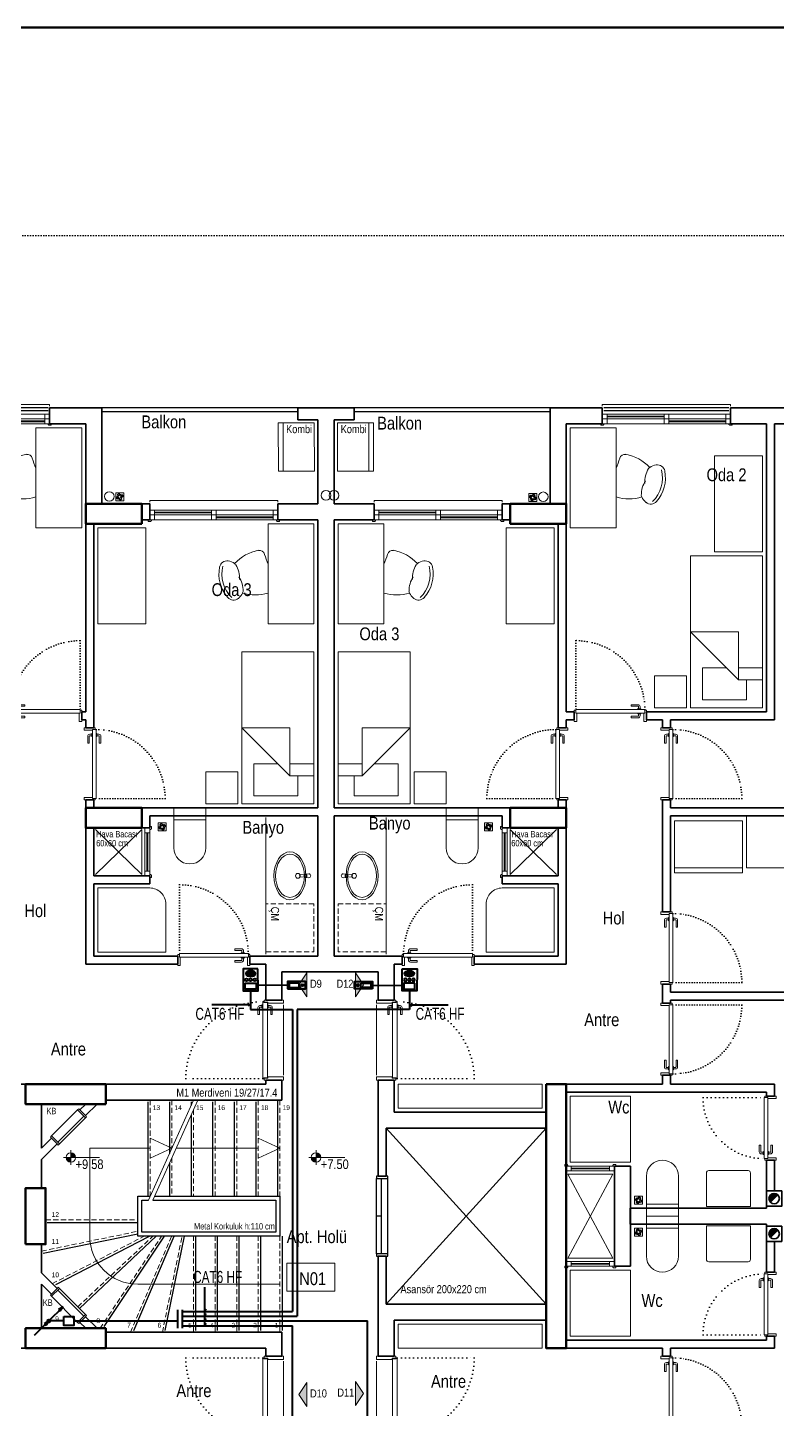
# Model space of a CAD drawing. Header units: millimetres. Extents: x 1852829 to 1882754, y -270850 to -231658.
# Drawn here: x 1865590 to 1866526, y -269576 to -267850 of the extents above; entities that cross this region are included whole.
import ezdxf
from ezdxf.enums import TextEntityAlignment as Align

# ---------------------------------------------------------------- set-up
doc = ezdxf.new("R2010")
doc.units = ezdxf.units.MM
for name, pattern in [('CONTINOUS', [0]), ('CONTINU', [0]), ('DOT', [0.25, 0, -0.25]), ('izdüşüm arka', [3.175, 0, -3.175]), ('izdüşüm ön', [9.525, 6.35, -3.175])]:
    doc.linetypes.add(name, pattern=pattern)
for name, color, linetype, lineweight in [('a_ba', 6, 'Continuous', 50), ('a_doğrama', 251, 'Continuous', 20), ('a_duvar', 251, 'Continuous', 35), ('a_görünüş', 32, 'Continuous', 25), ('a_görünüş_ince', 8, 'Continuous', 20), ('a_izdüşüm_arka', 251, 'izdüşüm arka', 30), ('a_izdüşüm_ön', 6, 'izdüşüm ön', 9), ('a_not_kot', 251, 'Continuous', 13), ('a_not_mahal', 253, 'Continuous', 5), ('a_not_misc', 144, 'Continuous', 5), ('a_not_text', 7, 'Continuous', 13), ('a_tefriş', 8, 'Continuous', 20), ('a_çerçeve_line', 7, 'Continuous', 50), ('diyafon', 6, 'Continuous', 40), ('Genel', 4, 'CONTINOUS', 40), ('m_yib', 65, 'Continuous', 20), ('Telefon', 2, 'CONTINOUS', 40)]:
    doc.layers.add(name, color=color, linetype=linetype, lineweight=lineweight)
doc.layers.add('a_basılmayacak', color=251, linetype='Continuous', lineweight=5, plot=False)
doc.styles.add('Grupcad', font='arial.ttf', dxfattribs={"width": 0.7})
doc.styles.get("Standard").update_dxf_attribs({"font": 'ARIALN.TTF'})

# ---------------------------------------------------------------- blocks, each defined once
blk = doc.blocks.new('K2')
at = {"layer": 'a_doğrama', "color": 251, "linetype": 'Continuous'}
for p, q in [((-13, 88.1), (-13, 1.9)), ((-13, 88.1), (-8.5, 88.1)), ((-12, 90), (-12, 88.1)), ((-12, 90), (-10, 90)), ((-8.5, 88.1), (-8.5, 1.9)), ((-13, 1.9), (-8.5, 1.9)), ((-12, 0), (-12, 1.9)), ((-12, 0), (-10, 0))]:
    blk.add_line(p, q, dxfattribs=at)
for points in [[(0, 90), (2, 90), (2, 87), (-8.5, 87)], [(0, 0), (2, 0), (2, 3), (-8.5, 3)]]:
    blk.add_lwpolyline(points, dxfattribs=at)
at = {"layer": 'a_doğrama', "color": 251}
for points in [[(-14, 80.1), (-16.5, 80.1, 0.414214), (-17, 79.6), (-17, 71.1), (-19, 71.1), (-19, 79.6)], [(-13, 83.1), (-13.5, 83.1, 0.414214), (-14, 82.6), (-14, 79.6, 0.414214), (-13.5, 79.1), (-13, 79.1)], [(-8.5, 83.1), (-8, 83.1, -0.414214), (-7.5, 82.6), (-7.5, 79.6, -0.414214), (-8, 79.1), (-8.5, 79.1)], [(-7.5, 80.1), (-5, 80.1, -0.414214), (-4.5, 79.6), (-4.5, 71.1), (-2.5, 71.1), (-2.5, 79.6)]]:
    blk.add_lwpolyline(points, format="xyb", dxfattribs=at)
for points in [[(-16.5, 82.1), (-14, 82.1)], [(-5, 82.1), (-7.5, 82.1)]]:
    blk.add_lwpolyline(points, dxfattribs=at)
for centre, start, end in [((-16.5, 79.6), 90, 180), ((-5, 79.6), 0, 90)]:
    blk.add_arc(centre, 2.5, start, end, dxfattribs=at)
at = {"layer": 'a_izdüşüm_arka', "color": 251}
blk.add_lwpolyline([(-99.2, 1.9), (-13, 1.9)], dxfattribs=at)
blk.add_arc((-13, 1.9), 86.2, 90, 180, dxfattribs=at)
blk = doc.blocks.new('klozet')
at = {"layer": 'a_tefriş'}
blk.add_line((20, 0), (-20, 0), dxfattribs=at)
for points in [[(-20, 0), (-20, -15), (20, -15), (20, 0)], [(-20, -50), (-20, -15)], [(20, -50), (20, -15)]]:
    blk.add_lwpolyline(points, dxfattribs=at)
blk.add_arc((0, -50), 20, 180, 360, dxfattribs=at)
blk = doc.blocks.new('K1')
at = {"layer": 'a_doğrama', "color": 251}
for points in [[(-17.5, -2.5), (-22, -2.5), (-22, 0), (2, 0), (2, -4), (-17.5, -4), (-17.5, -2.5)], [(-27.5, -93.1), (-25, -93.1)], [(-17.5, -97.5), (-22, -97.5), (-22, -100), (2, -100), (2, -96), (-17.5, -96), (-17.5, -97.5)], [(-14.5, -93.1), (-17, -93.1)]]:
    blk.add_lwpolyline(points, dxfattribs=at)
blk.add_lwpolyline([(-18, -14), (-18, -4), (-18, -3), (-22.5, -3), (-22.5, -2.5), (-22.5, -2), (-24, -2), (-24, -2.5), (-24, -12.5), (-24, -88), (-24, -97.5), (-24, -98), (-22.5, -98), (-22.5, -97.5), (-22.5, -97), (-18, -97), (-18, -96), (-18, -86.5)], close=True, dxfattribs=at)
for points in [[(-25, -91.1), (-27.5, -91.1, -0.414214), (-28, -90.6), (-28, -82.1), (-30, -82.1), (-30, -90.6)], [(-17, -91.1), (-14.5, -91.1, 0.414214), (-14, -90.6), (-14, -82.1), (-12, -82.1), (-12, -90.6)], [(-24, -94.1), (-24.5, -94.1, -0.414214), (-25, -93.6), (-25, -90.6, -0.414214), (-24.5, -90.1), (-24, -90.1)], [(-18, -94.1), (-17.5, -94.1, 0.414214), (-17, -93.6), (-17, -90.6, 0.414214), (-17.5, -90.1), (-18, -90.1)]]:
    blk.add_lwpolyline(points, format="xyb", dxfattribs=at)
for centre, start, end in [((-27.5, -90.6), 180, 270), ((-14.5, -90.6), 270, 0)]:
    blk.add_arc(centre, 2.5, start, end, dxfattribs=at)
at = {"layer": 'a_görünüş_ince', "color": 251}
blk.add_line((2, -6), (2, -94), dxfattribs=at)
at = {"layer": 'a_izdüşüm_arka', "color": 251, "linetype": 'DOT', "ltscale": 20}
blk.add_line((-24, -2), (-120, -2), dxfattribs=at)
blk.add_arc((-24, -2), 96, 180, 270, dxfattribs=at)
blk = doc.blocks.new('M1')
at = {"layer": 'a_doğrama', "linetype": 'Continuous'}
for p, q in [((-24, 6), (-30, 6)), ((-30, 0), (-30, 6)), ((-24, 0), (-30, 0)), ((-24, 0), (-24, 6)), ((30, 6), (24, 6)), ((24, 6), (24, 0)), ((30, 0), (30, 6)), ((30, 0), (24, 0))]:
    blk.add_line(p, q, dxfattribs=at)
at = {"layer": 'a_doğrama'}
for p, q in [((24, 3.5), (-24, 3.5)), ((24, 2.5), (-24, 2.5))]:
    blk.add_line(p, q, dxfattribs=at)
for points in [[(-28, -1), (-28, 0), (-32, 0), (-32, -2), (-29, -2)], [(28, -1), (28, 0), (32, 0), (32, -2), (29, -2)]]:
    blk.add_lwpolyline(points, close=True, dxfattribs=at)
at = {"layer": 'a_görünüş_ince'}
for p, q in [((24, 6), (-24, 6)), ((-24, 0), (24, 0))]:
    blk.add_line(p, q, dxfattribs=at)
blk = doc.blocks.new('k_80')
at = {"layer": 'a_doğrama', "color": 251, "linetype": 'Continuous'}
for p, q in [((-80, 2), (-78.1, 2)), ((-80, 2), (-80, 0)), ((-78.1, 3), (-1.9, 3)), ((-78.1, 3), (-78.1, -1.5)), ((-1.9, 3), (-1.9, -1.5)), ((0, 2), (-1.9, 2)), ((0, 2), (0, 0)), ((-78.1, -1.5), (-1.9, -1.5))]:
    blk.add_line(p, q, dxfattribs=at)
at = {"layer": 'a_doğrama', "color": 251}
for points in [[(-73.1, 3), (-73.1, 3.5, -0.414214), (-72.6, 4), (-69.6, 4, -0.414214), (-69.1, 3.5), (-69.1, 3)], [(-70.1, 4), (-70.1, 6.5, -0.414214), (-69.6, 7), (-61.1, 7), (-61.1, 9), (-69.6, 9)], [(-73.1, -1.5), (-73.1, -2, 0.414214), (-72.6, -2.5), (-69.6, -2.5, 0.414214), (-69.1, -2), (-69.1, -1.5)], [(-70.1, -2.5), (-70.1, -5, 0.414214), (-69.6, -5.5), (-61.1, -5.5), (-61.1, -7.5), (-69.6, -7.5)]]:
    blk.add_lwpolyline(points, format="xyb", dxfattribs=at)
for points in [[(-72.1, 6.5), (-72.1, 4)], [(-72.1, -5), (-72.1, -2.5)]]:
    blk.add_lwpolyline(points, dxfattribs=at)
at = {"layer": 'a_doğrama', "color": 251, "linetype": 'Continuous'}
for points in [[(-80, -10), (-80, -12), (-77, -12), (-77, -1.5)], [(0, -10), (0, -12), (-3, -12), (-3, -1.5)]]:
    blk.add_lwpolyline(points, dxfattribs=at)
at = {"layer": 'a_doğrama', "color": 251}
for centre, start, end in [((-69.6, 6.5), 90, 180), ((-69.6, -5), 180, 270)]:
    blk.add_arc(centre, 2.5, start, end, dxfattribs=at)
at = {"layer": 'a_izdüşüm_arka', "color": 251, "linetype": 'DOT', "ltscale": 20}
blk.add_line((-1.9, 79.2), (-1.9, 3), dxfattribs=at)
blk.add_arc((-1.9, 3), 76.2, 90, 180, dxfattribs=at)
blk = doc.blocks.new('160p')
at = {"layer": 'a_doğrama', "color": 251}
for points in [[(-6, -6), (-6, 0), (-12, 0), (-12, -6)], [(0, -6), (0, 0), (-6, 0), (-6, -6)], [(-6, -83), (-6, -77), (-12, -77), (-12, -83)], [(0, -83), (0, -77), (-6, -77), (-6, -83)], [(-6, -160), (-6, -154), (-12, -154), (-12, -160)], [(0, -160), (0, -154), (-6, -154), (-6, -160)]]:
    blk.add_lwpolyline(points, close=True, dxfattribs=at)
for points in [[(2, -1), (2, 2), (0, 2), (0, -2), (1, -2), (2, -1)], [(-9.5, -6), (-9.5, -77)], [(-8.5, -6), (-8.5, -77)], [(-3.5, -83), (-3.5, -154)], [(-2.5, -83), (-2.5, -154)], [(2, -159), (2, -162), (0, -162), (0, -158), (1, -158), (2, -159)]]:
    blk.add_lwpolyline(points, dxfattribs=at)
at = {"layer": 'a_görünüş_ince', "color": 251}
for points in [[(-22, -160), (-24, -160), (-24, 0), (-22, 0)], [(-12, -77), (-12, -6)], [(-6, -77), (-6, -6)], [(-6, -77), (-6, -6)], [(0, -77), (0, -6)], [(-12, -154), (-12, -83)], [(-6, -154), (-6, -83)], [(-6, -154), (-6, -83)], [(0, -154), (0, -83)]]:
    blk.add_lwpolyline(points, dxfattribs=at)
blk = doc.blocks.new('merdiven_c_blok')
at = {"layer": 'a_görünüş', "color": 253}
for p, q in [((2, 0), (7.5, 0)), ((-157.5, -2), (-157.5, -120)), ((-130.5, -2), (-130.5, -66.7)), ((-103.5, -2), (-103.5, -6.7)), ((-76.5, -2), (-76.5, -120)), ((-49.5, -2), (-49.5, -120)), ((-22.5, -2), (-22.5, -120)), ((4.5, 0), (4.5, -120)), ((-103.5, -18.9), (-103.5, -120)), ((-130.5, -78.9), (-130.5, -120)), ((-170, -170), (-170, -120)), ((-170, -120), (-154.5, -120)), ((-149, -120), (7.5, -120)), ((-165, -165), (-165, -125)), ((-165, -125), (-156.7, -125)), ((-151.3, -125), (2.5, -125)), ((-283, -152.7), (-170, -152.7)), ((-288, -191.3), (-170, -167)), ((-272.5, -230.5), (-155.4, -170)), ((-242.7, -260.4), (-146.9, -170)), ((-212, -283), (-136.6, -170)), ((-174.8, -288), (-124.7, -170)), ((7.5, -170), (-170, -170)), ((2.5, -165), (-165, -165)), ((-135.8, -288), (-111.6, -170)), ((-97.5, -288), (-97.5, -170)), ((-70.5, -288), (-70.5, -170)), ((-43.5, -288), (-43.5, -170)), ((-16.5, -288), (-16.5, -170)), ((10.5, -288), (10.5, -170))]:
    blk.add_line(p, q, dxfattribs=at)
for points in [[(7.5, -120), (7.5, -170)], [(2.5, -125), (2.5, -165)]]:
    blk.add_lwpolyline(points, dxfattribs=at)
at = {"layer": 'a_izdüşüm_ön', "color": 253}
for p, q in [((-154.5, 0), (-154.5, -120)), ((-127.5, 0), (-127.5, -60)), ((-100.5, -12.2), (-100.5, -120)), ((-73.5, 0), (-73.5, -120)), ((-46.5, 0), (-46.5, -120)), ((-19.5, 0), (-19.5, -120)), ((7.5, 0), (7.5, -120)), ((-127.5, -72.2), (-127.5, -120)), ((-285, -149.7), (-170, -149.7)), ((-290, -188.6), (-170, -163.9)), ((-276.6, -229.3), (-161.9, -170)), ((-244.8, -258.2), (-151.2, -170)), ((-217, -285), (-140.2, -170)), ((-179, -290), (-127.9, -170)), ((-139.3, -290), (-114.7, -170)), ((-100.5, -290), (-100.5, -170)), ((-73.5, -290), (-73.5, -170)), ((-46.5, -290), (-46.5, -170)), ((-19.5, -290), (-19.5, -170)), ((7.5, -290), (7.5, -170))]:
    blk.add_line(p, q, dxfattribs=at)
at = {"layer": 'a_not_misc', "color": 253}
for p, q in [((-230, -60), (-154.5, -60)), ((-230, -170), (-230, -60)), ((-122, -60), (-19.5, -60)), ((7.5, -230), (-170, -230))]:
    blk.add_line(p, q, dxfattribs=at)
for points in [[(-100.5, 0), (-156.7, -125)], [(-95, 0), (-151.3, -125)], [(-127.5, -60), (-154.5, -47.5)], [(7.5, -60), (-19.5, -47.5)], [(-127.5, -60), (-154.5, -72.5)], [(7.5, -60), (-19.5, -72.5)]]:
    blk.add_lwpolyline(points, dxfattribs=at)
blk.add_arc((-170, -170), 60, 180, 270, dxfattribs=at)
at = {"layer": 'a_not_text', "color": 253}
for s, p in [('13', (-151.2, -12.4)), ('14', (-124.2, -12.4)), ('15', (-97.2, -12.4)), ('16', (-70.2, -12.4)), ('17', (-43.2, -12.4)), ('18', (-16.2, -12.4)), ('19', (10.8, -12.4)), ('12', (-277.5, -146)), ('11', (-277.5, -179.6)), ('10', (-277.5, -221.3)), ('9', (-273.1, -276.1)), ('8', (-221.7, -278.5)), ('7', (-183.2, -284.2)), ('6', (-145.3, -284.2)), ('5', (-106.9, -284.3)), ('4', (-79.9, -284.3)), ('3', (-52.9, -284.3)), ('2', (-25.9, -284.3)), ('1', (1.1, -284.3))]:
    blk.add_text(s, height=6, dxfattribs=at).set_placement(p)
blk = doc.blocks.new('baca_müstakil')
at = {"layer": 'a_duvar'}
h = blk.add_hatch(color=256, dxfattribs=at)
h.dxf.hatch_style = 1
h.paths.add_polyline_path([(4.9, -4.9, 0.198912), (3, -9.5, 0.668179), (14.1, -14.1)])
blk.add_line((4.9, -4.9), (14.1, -14.1), dxfattribs=at)
blk.add_lwpolyline([(0, -19), (19, -19), (19, 0), (0, 0)], close=True, dxfattribs=at)
blk.add_circle((9.5, -9.5), 6.5, dxfattribs=at)
blk = doc.blocks.new('tefriş_sandalye')
at = {"layer": 'a_tefriş'}
blk.add_line((0, -18), (0, 18), dxfattribs=at)
at = {"layer": 'a_tefriş', "extrusion": (0, 0, -1)}
for centre, major_axis, start_param, end_param in [((16, -34.3), (38.7, 38.7), 5.200723, 5.79406), ((48.7, 10.5), (13, -13), 2.664537, 2.7784), ((48.7, 10.5), (13, -13), 2.664537, 2.7784), ((48.7, 10.5), (13, -13), 2.7784, 3.245118), ((43.2, 17.3), (6.76, 6.76), 4.815914, 6.34704), ((16.9, -5.5), (28.8, 28.8), 6.26556, 7.321949), ((16.9, -5.5), (28.8, 28.8), 6.26556, 7.321949), ((17, -5.7), (31.4, -31.4), -1.506941, -0.587454), ((62.1, 15.1), (21.8, -21.8), 1.757107, 2.385975), ((62.1, 15.1), (21.8, -21.8), 1.757107, 2.385975), ((66.5, -1.2), (21.8, -21.8), 1.802816, 2.431683), ((66.5, -1.2), (21.8, -21.8), 1.802816, 2.431683), ((51.2, -12.6), (6.76, -6.76), -0.587454, 0.943672), ((-154, -79.7), (117.3, -117.3), -1.166716, -1.087708), ((11.1, -28.2), (4.99, -4.99), 0.687369, 2.053884), ((1.8, 18.5), (38.7, -38.7), -0.034473, 0.601946), ((52.6, -3.9), (13, -13), 1.410391, 1.524253), ((52.6, -3.9), (13, -13), 1.410391, 1.524253), ((52.6, -3.9), (13, 13), 2.514469, 2.981187)]:
    blk.add_ellipse(centre, major_axis=major_axis, ratio=1, start_param=start_param, end_param=end_param, dxfattribs=at)
blk = doc.blocks.new('tefriş_yatak tek')
at = {"layer": 'a_tefriş'}
for points in [[(0, -0.45), (-1.9, -0.45), (-1.9, 0.45), (0, 0.45)], [(-1.9, -0.5), (-1.5, -0.5), (-1.5, -0.9), (-1.9, -0.9)]]:
    blk.add_lwpolyline(points, close=True, dxfattribs=at)
for points in [[(-1.55, 0.45), (-1.55, 0.15), (-0.95, -0.45), (-0.95, 0.15), (-1.55, 0.15)], [(-1.4, 0.45), (-1.4, 0.15)], [(-1.4, 0), (-1.4, -0.3), (-1.8, -0.3), (-1.8, 0.25), (-1.55, 0.25)]]:
    blk.add_lwpolyline(points, dxfattribs=at)
blk = doc.blocks.new('tefriş_süzgeç')
at = {"layer": 'a_tefriş'}
for p, q in [((5, 0), (-5, 0)), ((-5, 0), (-5, -10)), ((5, -10), (5, 0)), ((-5, -10), (5, -10)), ((-3.6, -5.1), (-4.1, -5.1)), ((-2.6, -5.1), (-3.1, -5.1)), ((-2.5, -2.5), (-2.9, -2.2)), ((-2.6, -7.6), (-2.9, -7.9)), ((-2, -3.3), (-2.3, -3)), ((-1.9, -6.9), (-2.2, -7.2)), ((-1.6, -5.1), (-2.1, -5.1)), ((-1.2, -3.9), (-1.5, -3.6)), ((-1.2, -6.2), (-1.5, -6.5)), ((-0.2, -2.5), (-0.2, -2)), ((-0.1, -1.5), (-0.1, -1)), ((-0.1, -3), (-0.1, -3.5)), ((-0.1, -6.6), (-0.1, -7.1)), ((-0.1, -7.6), (-0.1, -8.1)), ((-0.1, -8.6), (-0.1, -9.1)), ((1, -4), (1.4, -3.6)), ((1.1, -6.2), (1.4, -6.5)), ((1.5, -5.1), (2, -5.1)), ((1.7, -3.3), (2.1, -2.9)), ((1.8, -6.9), (2.1, -7.2)), ((2.5, -2.5), (2.8, -2.2)), ((2.5, -5.1), (3, -5.1)), ((2.5, -7.5), (2.8, -7.9)), ((3.5, -5.1), (4, -5.1))]:
    blk.add_line(p, q, dxfattribs=at)
for centre, radius, start, end in [((-0.1, -5.1), 4.06, 134.2896, 180), ((-0.1, -5.1), 3.56, 134.2896, 180), ((-0.1, -5.1), 3.06, 180, 225), ((-0.1, -5.1), 4.06, 225, 270), ((-0.1, -5.1), 2.56, 180, 225), ((-0.1, -5.1), 3.56, 225, 270), ((-0.4, -4.4), 2.4, 84.5943, 143.2016), ((-0.1, -5.1), 2.06, 134.2896, 180), ((-0.1, -5), 2.44, 90.343, 138.1212), ((-0.1, -5.1), 1.56, 134.2896, 180), ((-0.1, -5.1), 2.06, 225, 270), ((-0.1, -5.1), 1.56, 225, 270), ((-0.1, -5.1), 4.06, 45, 90), ((-0.1, -5.1), 3.56, 45, 90), ((-0.1, -5.1), 2.06, 45, 90), ((-0.1, -5.1), 1.56, 45, 90), ((-0.1, -5.1), 2.56, 270, 315.7104), ((-0.1, -5.1), 3.06, 270, 315.7104), ((-0.1, -5.1), 1.56, 314.2896, 360), ((-0.1, -5.1), 2.06, 314.2896, 360), ((-0.1, -5.1), 2.56, 360, 45), ((-0.1, -5.1), 3.06, 360, 45), ((-0.1, -5.1), 3.56, 314.2896, 360), ((-0.1, -5.1), 4.06, 314.2896, 360)]:
    blk.add_arc(centre, radius, start, end, dxfattribs=at)
blk = doc.blocks.new('sembol_kot')
at = {"layer": 'a_not_kot'}
for points in [[(0, 10), (0, 0), (10, 0, 0.414214)], [(0, 0), (-10, 0, 0.414214), (0, -10)]]:
    blk.add_hatch(color=256, dxfattribs=at).paths.add_polyline_path(points)
for p, q in [((0, 15), (0, -15)), ((-15, 0), (60, 0))]:
    blk.add_line(p, q, dxfattribs=at)
blk.add_circle((0, 0), 10, dxfattribs=at)
blk = doc.blocks.new('kombi')
at = {"layer": 'a_tefriş', "lineweight": 20}
for p, q in [((-4.8, 60), (40.2, 60)), ((-4.7, 0), (-4.8, 60)), ((1.3, 0), (1.2, 60)), ((40.2, 60), (40.3, 0)), ((69.2, 60), (69.2, 0)), ((114.2, 60), (69.2, 60)), ((108.2, 0), (108.2, 60)), ((114.2, 0), (114.2, 60)), ((40.3, 0), (-4.7, 0)), ((69.2, 0), (114.2, 0))]:
    blk.add_line(p, q, dxfattribs=at)
at = {"layer": 'a_not_mahal'}
for p in [(5, 47.3), (73.2, 47.3)]:
    blk.add_text('Kombi', height=10, dxfattribs=at).set_placement(p)
blk = doc.blocks.new('abuat')
at = {"layer": 'diyafon', "color": 3}
blk.add_lwpolyline([(-6.1, 5.6), (6.1, 5.6), (6.1, -5.6), (-6.1, -5.6)], close=True, dxfattribs=at)
blk = doc.blocks.new('DIAFON IC UNITE')
at = {"layer": 'diyafon', "linetype": 'Continuous'}
h = blk.add_hatch(dxfattribs=at)
h.set_pattern_fill('ANSI31', color=133, scale=12.474, angle=585, style=0)
h.set_pattern_definition([(90, (-1096043.5913, -47294.4978), (1.55925, -3e-14), [])])
edge = h.paths.add_edge_path()
edge.add_ellipse((0, -21.7), major_axis=(-6.04, 0), ratio=0.623004, start_angle=0, end_angle=360, ccw=False)
blk.add_lwpolyline([(-9.2, -27.6), (9.5, -27.6), (9.3, 0), (-9.3, 0)], close=True, dxfattribs=at)
at = {"layer": 'diyafon', "color": 133, "linetype": 'Continuous'}
blk.add_lwpolyline([(6.9, -9.9), (-6.9, -9.9), (-6.9, -2), (6.9, -2)], close=True, dxfattribs=at)
for centre in [(-5.1, -13.9), (0, -13.9), (5.1, -13.9)]:
    blk.add_circle(centre, 1.8, dxfattribs=at)
at = {"layer": 'diyafon', "color": 133, "linetype": 'Continuous', "extrusion": (0, 0, -1)}
blk.add_ellipse((0, -21.7), major_axis=(-6.04, 0), ratio=0.623004, start_param=-1.570796, end_param=4.712389, dxfattribs=at)
blk = doc.blocks.new('DIAFON ZIL BUTONU')
at = {"layer": 'diyafon', "linetype": 'CONTINU'}
h = blk.add_hatch(color=133, dxfattribs=at)
edge = h.paths.add_edge_path()
edge.add_ellipse((-7.1, -4.6), major_axis=(0.974, 0.974), ratio=1, start_angle=0, end_angle=360)
blk.add_lwpolyline([(11.2, 0), (-11.2, 0), (-11.2, -9), (11.2, -9)], close=True, dxfattribs=at)
at = {"layer": 'diyafon', "color": 133, "linetype": 'CONTINU'}
blk.add_lwpolyline([(-3, -7.3), (9.3, -7.3), (9.3, -1.7), (-3, -1.7)], close=True, dxfattribs=at)
blk.add_ellipse((-7.1, -4.6), major_axis=(0.974, 0.974), ratio=1, start_param=3.926991, end_param=10.210176, dxfattribs=at)
blk = doc.blocks.new('YUKARIYA GIDEN HAT')
at = {"linetype": 'Continuous'}
blk.add_hatch(color=0, dxfattribs=at).paths.add_polyline_path([(12.1, 14.3), (14.3, 12.1), (17.8, 17.8)])
h = blk.add_hatch(color=7, dxfattribs=at)
edge = h.paths.add_edge_path()
edge.add_arc((0, 0), 1.75, 0, 360)
at = {"color": 0, "linetype": 'Continuous'}
for p, q in [((0, 0), (17.8, 17.8)), ((17.8, 17.8), (12.1, 14.3)), ((17.8, 17.8), (14.3, 12.1)), ((12.1, 14.3), (14.3, 12.1))]:
    blk.add_line(p, q, dxfattribs=at)
at = {"color": 7, "linetype": 'Continuous'}
blk.add_circle((0, 0), 1.75, dxfattribs=at)
blk = doc.blocks.new('ASAGIDAN GELEN HAT')
at = {"linetype": 'Continuous'}
blk.add_hatch(color=0, dxfattribs=at).paths.add_polyline_path([(-5.7, -3.4), (-3.5, -5.6), (0, 0)])
h = blk.add_hatch(color=7, dxfattribs=at)
edge = h.paths.add_edge_path()
edge.add_arc((0, 0), 1.75, 0, 360)
at = {"color": 0, "linetype": 'Continuous'}
for p, q in [((-17.8, -17.8), (0, 0)), ((0, 0), (-5.7, -3.4)), ((0, 0), (-3.5, -5.6)), ((-5.7, -3.4), (-3.5, -5.6))]:
    blk.add_line(p, q, dxfattribs=at)
at = {"color": 7, "linetype": 'Continuous'}
blk.add_circle((0, 0), 1.75, dxfattribs=at)
blk = doc.blocks.new('ASAGIDAN YUKARIYA HAT')
at = {"color": 0, "linetype": 'CONTINOUS'}
for name in ['YUKARIYA GIDEN HAT', 'ASAGIDAN GELEN HAT']:
    blk.add_blockref(name, (0, 0), dxfattribs=at)

msp = doc.modelspace()

# ---------------------------------------------------------------- hatches: boundary and pattern name
at = {"layer": 'a_not_misc'}
h = msp.add_hatch(color=256, dxfattribs=at)
h.dxf.hatch_style = 1
h.paths.add_polyline_path([(1865938.7, -269030.4), (1865928.7, -269045.4), (1865938.7, -269060.4)])
h = msp.add_hatch(color=256, dxfattribs=at)
h.dxf.hatch_style = 1
h.paths.add_polyline_path([(1865999.7, -269030.4), (1866009.7, -269045.4), (1865999.7, -269060.4)])
h = msp.add_hatch(color=256, dxfattribs=at)
h.dxf.hatch_style = 1
h.paths.add_polyline_path([(1865938.7, -269542.2), (1865928.7, -269557.2), (1865938.7, -269572.2)])
h = msp.add_hatch(color=256, dxfattribs=at)
h.dxf.hatch_style = 1
h.paths.add_polyline_path([(1865999.7, -269541.2), (1866009.7, -269556.2), (1865999.7, -269571.2)])

# ---------------------------------------------------------------- linework, layer by layer
msp.add_lwpolyline([(1866027.7, -269284.5), (1866027.7, -269284.5)])
at = {"layer": 'a_ba', "color": 253}
for points in [[(1865732.7, -268469.5), (1865732.7, -268444.5), (1865662.7, -268444.5), (1865662.7, -268469.5)], [(1866262.7, -268469.5), (1866262.7, -268444.5), (1866192.7, -268444.5), (1866192.7, -268469.5)], [(1865732.7, -268849.5), (1865732.7, -268824.5), (1865662.7, -268824.5), (1865662.7, -268849.5)], [(1866262.7, -268849.5), (1866262.7, -268824.5), (1866192.7, -268824.5), (1866192.7, -268849.5)], [(1865687.7, -269194.5), (1865687.7, -269169.5), (1865587.7, -269169.5), (1865587.7, -269194.5)], [(1866237.7, -269169.5), (1866262.7, -269169.5), (1866262.7, -269499.5), (1866237.7, -269499.5), (1866237.7, -269474.5), (1866237.7, -269474.5), (1866237.7, -269194.5), (1866237.7, -269194.5)], [(1865587.7, -269369.5), (1865612.7, -269369.5), (1865612.7, -269299.5), (1865587.7, -269299.5)], [(1865687.7, -269499.5), (1865687.7, -269474.5), (1865587.7, -269474.5), (1865587.7, -269499.5)]]:
    msp.add_lwpolyline(points, close=True, dxfattribs=at)
at = {"layer": 'a_basılmayacak'}
for points in [[(1866342.7, -269267), (1866267.7, -269267), (1866267.7, -269184.5), (1866342.7, -269184.5)], [(1866342.7, -269402), (1866267.7, -269402), (1866267.7, -269484.5), (1866342.7, -269484.5)]]:
    msp.add_lwpolyline(points, close=True, dxfattribs=at)
at = {"layer": 'a_doğrama'}
for p, q in [((1865618.6, -269235.8), (1865620, -269237.2)), ((1865618.6, -269433.2), (1865620, -269431.8))]:
    msp.add_line(p, q, dxfattribs=at)
for points in [[(1865652.6, -269201.8), (1865654, -269200.4)], [(1865652.6, -269201.8), (1865662.5, -269211.7)], [(1865655.4, -269201.8), (1865654, -269200.4)], [(1865660.3, -269209.6), (1865627.8, -269242.1)], [(1865662.5, -269211.7), (1865629.9, -269244.2)], [(1865662.5, -269208.9), (1865663.9, -269210.3)], [(1865663.9, -269210.3), (1865662.5, -269211.7)], [(1865618.6, -269235.8), (1865620, -269234.3)], [(1865620, -269234.3), (1865629.9, -269244.2)], [(1865627.1, -269244.2), (1865628.5, -269245.7)], [(1865629.9, -269244.2), (1865628.5, -269245.7)], [(1865620, -269434.6), (1865629.9, -269424.7)], [(1865627.1, -269424.7), (1865628.5, -269423.3), (1865629.9, -269424.7)], [(1865660.3, -269459.4), (1865627.8, -269426.9)], [(1865662.5, -269457.3), (1865629.9, -269424.7)], [(1865618.6, -269433.2), (1865620, -269434.6)], [(1865652.6, -269467.2), (1865662.5, -269457.3)], [(1865663.9, -269458.7), (1865662.5, -269457.3)], [(1865662.5, -269460.1), (1865663.9, -269458.7)], [(1865652.6, -269467.2), (1865654, -269468.6)], [(1865655.4, -269467.2), (1865654, -269468.6)]]:
    msp.add_lwpolyline(points, dxfattribs=at)
at = {"layer": 'a_duvar'}
for p, q in [((1865682.7, -268324.5), (1865617.7, -268324.5)), ((1865682.7, -268444.5), (1865682.7, -268324.5)), ((1865997.7, -268324.5), (1865927.7, -268324.5)), ((1866242.7, -268324.5), (1866242.7, -268444.5)), ((1866242.7, -268324.5), (1866307.7, -268324.5)), ((1866467.7, -268324.5), (1866672.7, -268324.5)), ((1865952.7, -268339.5), (1865952.7, -268444.5)), ((1865972.7, -268444.5), (1865972.7, -268339.5)), ((1865617.7, -268344.5), (1865662.7, -268344.5)), ((1865662.7, -268344.5), (1865662.7, -268704.5)), ((1866262.7, -268704.5), (1866262.7, -268344.5)), ((1866307.7, -268344.5), (1866262.7, -268344.5)), ((1866512.7, -268344.5), (1866467.7, -268344.5)), ((1866512.7, -268344.5), (1866512.7, -268704.5)), ((1866672.7, -268344.5), (1866522.7, -268344.5)), ((1866522.7, -268714.5), (1866522.7, -268344.5)), ((1865682.7, -268444.5), (1865732.7, -268444.5)), ((1865902.7, -268444.5), (1865952.7, -268444.5)), ((1866022.7, -268444.5), (1865972.7, -268444.5)), ((1866242.7, -268444.5), (1866192.7, -268444.5)), ((1865672.7, -268724.5), (1865672.7, -268469.5)), ((1865902.7, -268464.5), (1865952.7, -268464.5)), ((1865952.7, -268464.5), (1865952.7, -268824.5)), ((1865972.7, -268464.5), (1866022.7, -268464.5)), ((1865972.7, -268824.5), (1865972.7, -268464.5)), ((1866252.7, -268469.5), (1866252.7, -268724.5)), ((1865662.7, -268704.5), (1865657.7, -268704.5)), ((1866272.7, -268704.5), (1866262.7, -268704.5)), ((1866512.7, -268704.5), (1866362.7, -268704.5)), ((1865657.7, -268714.5), (1865662.7, -268714.5)), ((1865662.7, -268714.5), (1865662.7, -268724.5)), ((1866262.7, -268724.5), (1866262.7, -268714.5)), ((1866262.7, -268714.5), (1866272.7, -268714.5)), ((1866362.7, -268714.5), (1866382.7, -268714.5)), ((1866382.7, -268724.5), (1866382.7, -268714.5)), ((1866392.7, -268714.5), (1866392.7, -268724.5)), ((1866392.7, -268714.5), (1866522.7, -268714.5)), ((1865662.7, -268814.5), (1865662.7, -269019.5)), ((1865672.7, -268824.5), (1865672.7, -268814.5)), ((1865952.7, -268824.5), (1865672.7, -268824.5)), ((1866252.7, -268824.5), (1865972.7, -268824.5)), ((1866252.7, -268814.5), (1866252.7, -268824.5)), ((1866262.7, -269019.5), (1866262.7, -268814.5)), ((1866382.7, -268954.5), (1866382.7, -268814.5)), ((1866392.7, -268814.5), (1866392.7, -268824.5)), ((1866982.7, -268824.5), (1866392.7, -268824.5)), ((1865732.7, -268834.5), (1865732.7, -268849.5)), ((1865742.7, -268849.5), (1865742.7, -268834.5)), ((1865742.7, -268834.5), (1865952.7, -268834.5)), ((1865952.7, -268834.5), (1865952.7, -269009.5)), ((1865972.7, -268834.5), (1866182.7, -268834.5)), ((1865972.7, -269009.5), (1865972.7, -268834.5)), ((1866182.7, -268834.5), (1866182.7, -268849.5)), ((1866192.7, -268849.5), (1866192.7, -268834.5)), ((1866392.7, -268834.5), (1866392.7, -268954.5)), ((1866392.7, -268834.5), (1866932.7, -268834.5)), ((1865672.7, -268909.5), (1865672.7, -268849.5)), ((1866252.7, -268849.5), (1866252.7, -268909.5)), ((1865742.7, -268909.5), (1865672.7, -268909.5)), ((1865742.7, -268919.5), (1865742.7, -268909.5)), ((1866252.7, -268909.5), (1866182.7, -268909.5)), ((1866182.7, -268909.5), (1866182.7, -268919.5)), ((1865672.7, -269009.5), (1865672.7, -268919.5)), ((1865672.7, -268919.5), (1865742.7, -268919.5)), ((1866182.7, -268919.5), (1866252.7, -268919.5)), ((1866252.7, -268919.5), (1866252.7, -269009.5)), ((1865777.7, -269009.5), (1865672.7, -269009.5)), ((1865777.7, -269009.5), (1865672.7, -269009.5)), ((1865777.7, -269019.5), (1865777.7, -269009.5)), ((1865867.7, -269009.5), (1865867.7, -269019.5)), ((1865867.7, -269019.5), (1865867.7, -269009.5)), ((1865952.7, -269009.5), (1865867.7, -269009.5)), ((1866057.7, -269009.5), (1865972.7, -269009.5)), ((1866057.7, -269009.5), (1866057.7, -269019.5)), ((1866252.7, -269009.5), (1866147.7, -269009.5)), ((1866147.7, -269009.5), (1866147.7, -269019.5)), ((1866252.7, -269009.5), (1866147.7, -269009.5)), ((1865662.7, -269019.5), (1865777.7, -269019.5)), ((1865867.7, -269019.5), (1865887.7, -269019.5)), ((1865887.7, -269019.5), (1865887.7, -269064.5)), ((1865907.7, -269029.3), (1866027.7, -269029.3)), ((1865907.7, -269064.5), (1865907.7, -269029.3)), ((1866027.7, -269029.3), (1866027.7, -269064.5)), ((1866047.7, -269019.5), (1866057.7, -269019.5)), ((1866047.7, -269064.5), (1866047.7, -269019.5)), ((1866147.7, -269019.5), (1866262.7, -269019.5)), ((1866382.7, -269068.5), (1866382.7, -269044.5)), ((1866392.7, -269044.5), (1866392.7, -269054.5)), ((1865887.7, -269064.5), (1865907.7, -269064.5)), ((1866027.7, -269064.5), (1866047.7, -269064.5)), ((1866982.7, -269054.5), (1866392.7, -269054.5)), ((1866392.7, -269064.5), (1866982.7, -269064.5)), ((1866392.7, -269064.5), (1866392.7, -269068.5)), ((1865887.7, -269169.5), (1865542.7, -269169.5)), ((1865887.7, -269164.5), (1865887.7, -269169.5)), ((1865907.7, -269164.5), (1865887.7, -269164.5)), ((1865887.7, -269164.5), (1865887.7, -269169.5)), ((1865907.7, -269189.5), (1865907.7, -269164.5)), ((1865907.7, -269189.5), (1865907.7, -269164.5)), ((1866047.7, -269164.5), (1866027.7, -269164.5)), ((1866027.7, -269164.5), (1866027.7, -269284.5)), ((1866047.7, -269204.5), (1866047.7, -269164.5)), ((1866047.7, -269204.5), (1866047.7, -269164.5)), ((1866382.7, -269169.5), (1866247.7, -269169.5)), ((1866382.7, -269169.5), (1866382.7, -269158.5)), ((1866392.7, -269158.5), (1866392.7, -269169.5)), ((1866522.7, -269169.5), (1866392.7, -269169.5)), ((1866522.7, -269184.5), (1866522.7, -269169.5)), ((1866262.7, -269179.5), (1866512.7, -269179.5)), ((1866512.7, -269179.5), (1866512.7, -269184.5)), ((1865607.7, -269249.5), (1865607.7, -269194.5)), ((1865687.7, -269189.5), (1865907.7, -269189.5)), ((1866237.7, -269204.5), (1866047.7, -269204.5)), ((1866037.7, -269284.5), (1866037.7, -269224.5)), ((1866237.7, -269224.5), (1866037.7, -269224.5)), ((1866237.7, -269224.5), (1866237.7, -269444.5)), ((1865607.7, -269299.5), (1865607.7, -269263.6)), ((1866262.7, -269272), (1866262.7, -269272)), ((1866342.7, -269272), (1866322.7, -269272)), ((1866322.7, -269272), (1866322.7, -269397)), ((1866342.7, -269324.5), (1866342.7, -269272)), ((1866512.7, -269264.5), (1866512.7, -269324.5)), ((1866522.7, -269303), (1866522.7, -269264.5)), ((1866262.7, -269292), (1866262.7, -269292)), ((1866342.7, -269324.5), (1866512.7, -269324.5)), ((1866342.7, -269344.5), (1866512.7, -269344.5)), ((1866342.7, -269397), (1866342.7, -269344.5)), ((1866512.7, -269344.5), (1866512.7, -269404.5)), ((1865607.7, -269405.4), (1865607.7, -269369.5)), ((1866262.7, -269377), (1866262.7, -269377)), ((1866522.7, -269404.5), (1866522.7, -269366)), ((1866027.7, -269384.5), (1866027.7, -269444.5)), ((1866037.7, -269444.5), (1866037.7, -269384.5)), ((1866262.7, -269397), (1866262.7, -269397)), ((1866322.7, -269397), (1866342.7, -269397)), ((1866512.7, -269399.5), (1866512.7, -269404.5)), ((1865607.7, -269474.5), (1865607.7, -269419.5)), ((1866027.7, -269444.5), (1866027.7, -269509.5)), ((1866237.7, -269444.5), (1866037.7, -269444.5)), ((1866047.7, -269464.5), (1866237.7, -269464.5)), ((1866047.7, -269509.5), (1866047.7, -269464.5)), ((1865907.7, -269479.5), (1865687.7, -269479.5)), ((1865907.7, -269509.5), (1865907.7, -269479.5)), ((1865907.7, -269509.5), (1865907.7, -269479.5)), ((1865542.7, -269499.5), (1865887.7, -269499.5)), ((1865887.7, -269499.5), (1865887.7, -269509.5)), ((1865887.7, -269499.5), (1865887.7, -269509.5)), ((1866247.7, -269499.5), (1866382.7, -269499.5)), ((1866512.7, -269489.5), (1866262.7, -269489.5)), ((1866382.7, -269499.5), (1866382.7, -269509.5)), ((1866392.7, -269509.5), (1866392.7, -269499.5)), ((1866392.7, -269499.5), (1866522.7, -269499.5)), ((1866512.7, -269484.5), (1866512.7, -269489.5)), ((1866522.7, -269499.5), (1866522.7, -269484.5)), ((1865887.7, -269509.5), (1865907.7, -269509.5)), ((1866027.7, -269509.5), (1866047.7, -269509.5)), ((1866047.7, -269509.5), (1866027.7, -269509.5))]:
    msp.add_line(p, q, dxfattribs=at)
for points in [[(1865617.7, -268344.5), (1865617.7, -268324.5)], [(1865927.7, -268324.5), (1865927.7, -268339.5), (1865952.7, -268339.5)], [(1865997.7, -268324.5), (1865997.7, -268339.5), (1865972.7, -268339.5)], [(1866307.7, -268344.5), (1866307.7, -268324.5)], [(1866467.7, -268344.5), (1866467.7, -268324.5)], [(1865732.7, -268444.5), (1865742.7, -268444.5), (1865742.7, -268464.5), (1865732.7, -268464.5)], [(1865902.7, -268444.5), (1865902.7, -268464.5)], [(1866022.7, -268444.5), (1866022.7, -268464.5)], [(1866192.7, -268444.5), (1866182.7, -268444.5), (1866182.7, -268464.5), (1866192.7, -268464.5)], [(1865657.7, -268704.5), (1865657.7, -268714.5)], [(1866272.7, -268704.5), (1866272.7, -268714.5)], [(1866362.7, -268704.5), (1866362.7, -268714.5)], [(1865662.7, -268724.5), (1865672.7, -268724.5)], [(1866252.7, -268724.5), (1866262.7, -268724.5)], [(1866382.7, -268724.5), (1866392.7, -268724.5)], [(1865662.7, -268814.5), (1865672.7, -268814.5)], [(1866252.7, -268814.5), (1866262.7, -268814.5)], [(1866382.7, -268814.5), (1866392.7, -268814.5)], [(1865732.7, -268849.5), (1865742.7, -268849.5)], [(1866192.7, -268849.5), (1866182.7, -268849.5)], [(1866382.7, -268954.5), (1866392.7, -268954.5)], [(1866382.7, -269044.5), (1866392.7, -269044.5)], [(1866382.7, -269068.5), (1866392.7, -269068.5)], [(1866382.7, -269158.5), (1866392.7, -269158.5)], [(1866512.7, -269184.5), (1866522.7, -269184.5)], [(1865662.7, -269194.5), (1865655.4, -269201.8)], [(1865655.4, -269201.8), (1865662.5, -269208.9)], [(1865676.9, -269194.5), (1865662.5, -269208.9)], [(1865620, -269237.2), (1865607.7, -269249.5)], [(1865620, -269237.2), (1865627.1, -269244.2)], [(1865627.1, -269244.2), (1865607.7, -269263.6)], [(1866512.7, -269264.5), (1866522.7, -269264.5)], [(1866037.7, -269284.5), (1866027.7, -269284.5)], [(1866037.7, -269384.5), (1866027.7, -269384.5)], [(1865627.1, -269424.7), (1865607.7, -269405.4)], [(1866512.7, -269404.5), (1866522.7, -269404.5)], [(1865620, -269431.8), (1865607.7, -269419.5)], [(1865620, -269431.8), (1865627.1, -269424.7)], [(1865655.4, -269467.2), (1865662.5, -269460.1)], [(1865676.9, -269474.5), (1865662.5, -269460.1)], [(1865662.7, -269474.5), (1865655.4, -269467.2)], [(1866512.7, -269484.5), (1866522.7, -269484.5)], [(1866382.7, -269509.5), (1866392.7, -269509.5)]]:
    msp.add_lwpolyline(points, dxfattribs=at)
at = {"layer": 'a_görünüş', "color": 251}
for points in [[(1865615.7, -268324.5), (1865459.7, -268324.5)], [(1865927.7, -268324.5), (1865682.7, -268324.5)], [(1866242.7, -268324.5), (1865997.7, -268324.5)], [(1866465.7, -268324.5), (1866309.7, -268324.5)], [(1865615.7, -268328.5), (1865459.7, -268328.5)], [(1865927.7, -268329.5), (1865682.7, -268329.5)], [(1866242.7, -268329.5), (1865997.7, -268329.5)], [(1866465.7, -268328.5), (1866309.7, -268328.5)], [(1866025.7, -269381.5), (1866025.7, -269287.5)], [(1866031.7, -269287.5), (1866031.7, -269381.5)], [(1866039.7, -269381.5), (1866039.7, -269287.5)], [(1866031.7, -269334.5), (1866025.7, -269334.5)]]:
    msp.add_lwpolyline(points, dxfattribs=at)
for points in [[(1866039.7, -269284.5), (1866025.7, -269284.5), (1866025.7, -269287.5), (1866039.7, -269287.5)], [(1866039.7, -269381.5), (1866025.7, -269381.5), (1866025.7, -269384.5), (1866039.7, -269384.5)]]:
    msp.add_lwpolyline(points, close=True, dxfattribs=at)
at = {"layer": 'a_görünüş_ince'}
for points in [[(1865732.7, -268851.5), (1865732.7, -268907.5)], [(1866192.7, -268851.5), (1866192.7, -268907.5)], [(1865652.6, -269201.8), (1865620, -269234.3)], [(1866264.7, -269282), (1866320.7, -269282)], [(1866264.7, -269387), (1866320.7, -269387)], [(1865652.6, -269467.2), (1865620, -269434.6)]]:
    msp.add_lwpolyline(points, dxfattribs=at)
at = {"layer": 'a_izdüşüm_arka'}
msp.add_lwpolyline([(1864722.7, -268109.5), (1867202.7, -268109.5), (1867202.7, -270559.5), (1864722.7, -270559.5)], close=True, dxfattribs=at)
at = {"layer": 'a_izdüşüm_ön', "color": 251}
for points in [[(1865947.7, -269004.3), (1865947.7, -268944.3), (1865887.7, -268944.3), (1865887.7, -269004.3)], [(1865977.7, -269004.3), (1865977.7, -268944.3), (1866037.7, -268944.3), (1866037.7, -269004.3)]]:
    msp.add_lwpolyline(points, close=True, dxfattribs=at)
at = {"layer": 'a_not_mahal'}
msp.add_lwpolyline([(1865973.6, -269393.1), (1865913.6, -269393.1), (1865913.6, -269428.1), (1865973.6, -269428.1)], close=True, dxfattribs=at)
at = {"layer": 'a_not_misc'}
for points in [[(1865732.7, -268851.5), (1865674.8, -268907.5)], [(1865732.7, -268907.5), (1865674.8, -268851.5)], [(1866250.6, -268851.5), (1866192.7, -268907.5)], [(1866192.7, -268851.5), (1866250.6, -268907.5)], [(1866037.7, -269224.5), (1866237.7, -269444.5)], [(1866237.7, -269224.5), (1866037.7, -269444.5)], [(1866320.7, -269282), (1866264.7, -269387)], [(1866264.7, -269282), (1866320.7, -269387)]]:
    msp.add_lwpolyline(points, dxfattribs=at)
for points in [[(1865938.7, -269030.4), (1865928.7, -269045.4), (1865938.7, -269060.4), (1865938.7, -269030.4)], [(1865999.7, -269030.4), (1866009.7, -269045.4), (1865999.7, -269060.4), (1865999.7, -269030.4)], [(1865938.7, -269542.2), (1865928.7, -269557.2), (1865938.7, -269572.2), (1865938.7, -269542.2)], [(1865999.7, -269541.2), (1866009.7, -269556.2), (1865999.7, -269571.2), (1865999.7, -269541.2)]]:
    msp.add_lwpolyline(points, close=True, dxfattribs=at)
at = {"layer": 'a_tefriş'}
for p, q in [((1865887.7, -269007.3), (1865887.7, -268836.5)), ((1866037.7, -269007.3), (1866037.7, -268836.5)), ((1865930.8, -268908.2), (1865936.1, -268907.5)), ((1865936.1, -268911), (1865930.8, -268910.4)), ((1865937, -268907.2), (1865941.2, -268906.8)), ((1865941.2, -268911.8), (1865937, -268911.4)), ((1865938.7, -268907.9), (1865937.2, -268907.9)), ((1865937.2, -268910.6), (1865938.7, -268910.6)), ((1865938.7, -268910.6), (1865938.7, -268907.9)), ((1865988.4, -268907.2), (1865984.2, -268906.8)), ((1865984.2, -268911.8), (1865988.4, -268911.4)), ((1865986.7, -268907.9), (1865988.2, -268907.9)), ((1865986.7, -268910.6), (1865986.7, -268907.9)), ((1865988.2, -268910.6), (1865986.7, -268910.6)), ((1865994.7, -268908.2), (1865989.4, -268907.5)), ((1865989.4, -268911), (1865994.7, -268910.4)), ((1866487.7, -268899.5), (1866980.7, -268899.5))]:
    msp.add_line(p, q, dxfattribs=at)
for points in [[(1865600.4, -268349.5), (1865657.7, -268349.5), (1865657.7, -268474.5), (1865600.4, -268474.5)], [(1866325.1, -268349.5), (1866267.7, -268349.5), (1866267.7, -268474.5), (1866325.1, -268474.5)], [(1866507.7, -268504.5), (1866447.7, -268504.5), (1866447.7, -268384.5), (1866507.7, -268384.5)], [(1865737.7, -268594.5), (1865677.7, -268594.5), (1865677.7, -268474.5), (1865737.7, -268474.5)], [(1865890.4, -268469.5), (1865947.7, -268469.5), (1865947.7, -268594.5), (1865890.4, -268594.5)], [(1866035.1, -268469.5), (1865977.7, -268469.5), (1865977.7, -268594.5), (1866035.1, -268594.5)], [(1866187.7, -268594.5), (1866247.7, -268594.5), (1866247.7, -268474.5), (1866187.7, -268474.5)], [(1866232.7, -269169.5), (1866052.7, -269169.5), (1866052.7, -269199.5), (1866232.7, -269199.5)], [(1866232.7, -269499.5), (1866052.7, -269499.5), (1866052.7, -269469.5), (1866232.7, -269469.5)]]:
    msp.add_lwpolyline(points, close=True, dxfattribs=at)
for points in [[(1866397.7, -268840.5), (1866397.7, -268905.5), (1866482.7, -268905.5), (1866482.7, -268840.5), (1866397.7, -268840.5), (1866397.7, -268899.5), (1866482.7, -268899.5)], [(1866487.7, -268899.5), (1866487.7, -268834.5)]]:
    msp.add_lwpolyline(points, dxfattribs=at)
for points in [[(1865742.7, -268924.5), (1865677.7, -268924.5), (1865677.7, -269004.5), (1865762.7, -269004.5), (1865762.7, -268944.5, 0.414214)], [(1866182.7, -268924.5), (1866247.7, -268924.5), (1866247.7, -269004.5), (1866162.7, -269004.5), (1866162.7, -268944.5, -0.414214)], [(1866492.7, -269322.5), (1866437.7, -269322.5), (1866437.7, -269280.5, -0.414214), (1866440.7, -269277.5), (1866489.7, -269277.5, -0.414214), (1866492.7, -269280.5)], [(1866492.7, -269346.5), (1866437.7, -269346.5), (1866437.7, -269388.5, 0.414214), (1866440.7, -269391.5), (1866489.7, -269391.5, 0.414214), (1866492.7, -269388.5)]]:
    msp.add_lwpolyline(points, format="xyb", close=True, dxfattribs=at)
for centre in [(1865927.6, -268909.3), (1865927.6, -268909.3), (1865997.8, -268909.3), (1865997.8, -268909.3)]:
    msp.add_circle(centre, 3, dxfattribs=at)
for centre, radius, start, end in [((1865930.9, -268909.3), 1.12, 97.1389, 262.8611), ((1865937.2, -268909.3), 2.11, 122.771, 237.229), ((1865937.2, -268909.3), 1.36, 90, 270), ((1865937.2, -268909.3), 2.11, 95.1696, 122.771), ((1865937.2, -268909.3), 2.11, 237.229, 264.8304), ((1865941.2, -268909.3), 2.5, 270, 90), ((1865984.2, -268909.3), 2.5, 90, 270), ((1865988.2, -268909.3), 1.36, 270, 90), ((1865988.2, -268909.3), 2.11, 57.229, 84.8304), ((1865988.2, -268909.3), 2.11, 275.1696, 302.771), ((1865988.2, -268909.3), 2.11, 302.771, 57.229), ((1865994.5, -268909.3), 1.12, 277.1389, 82.8611)]:
    msp.add_arc(centre, radius, start, end, dxfattribs=at)
for major_axis in [(0, 30), (0, 27)]:
    msp.add_ellipse((1865917.7, -268909.3), major_axis=major_axis, ratio=0.666667, dxfattribs=at)
at = {"layer": 'a_tefriş', "extrusion": (0, 0, -1)}
for major_axis in [(0, 30), (0, 27)]:
    msp.add_ellipse((1866007.7, -268909.3), major_axis=major_axis, ratio=0.666667, dxfattribs=at)
at = {"layer": 'a_çerçeve_line'}
msp.add_lwpolyline([(1872123.9, -270849.7), (1872123.9, -267849.7), (1853005.4, -267849.7), (1853005.4, -270849.7)], close=True, dxfattribs=at)
at = {"layer": 'diyafon'}
for p, q in [((1865914.8, -269046), (1865877.9, -269046.2)), ((1866020.6, -269046), (1866057.6, -269046.2)), ((1865868.6, -269053.1), (1865868.6, -269076.1)), ((1866066.9, -269053.1), (1866066.9, -269076.1)), ((1865868.6, -269076.1), (1865920.8, -269076.1)), ((1865920.8, -269076.1), (1865920.8, -269453.4)), ((1866066.9, -269076.1), (1865926.8, -269076.1)), ((1865926.8, -269076.1), (1865926.8, -269459.4)), ((1866342.7, -269344.5), (1866342.7, -269324.5)), ((1865777.6, -269474.6), (1865777.6, -269451.5)), ((1865783.6, -269474.6), (1865783.6, -269451.5)), ((1865783.6, -269453.4), (1865920.8, -269453.4)), ((1865783.6, -269459.4), (1865926.8, -269459.4)), ((1865635.6, -269465.4), (1865616.6, -269465.4)), ((1865647.8, -269465.4), (1865777.6, -269465.4)), ((1865783.6, -269465.4), (1866014.6, -269465.4)), ((1865783.6, -269471.4), (1865920.8, -269471.4)), ((1865920.8, -269592.9), (1865920.8, -269471.4)), ((1866014.6, -269592.9), (1866014.6, -269465.4))]:
    msp.add_line(p, q, dxfattribs=at)
at = {"layer": 'diyafon', "color": 4}
for p, q in [((1865868.6, -269070.3), (1865820.2, -269070.3)), ((1865868.6, -269070.3), (1865865.4, -269071.9)), ((1866066.9, -269070.3), (1866115.3, -269070.3)), ((1866066.9, -269070.3), (1866070.1, -269071.9)), ((1865811.4, -269471.4), (1865811.4, -269423)), ((1865811.4, -269453.4), (1865813, -269450.2)), ((1865811.4, -269459.4), (1865813, -269456.2)), ((1865811.4, -269465.4), (1865813, -269462.2)), ((1865811.4, -269471.4), (1865813, -269468.2))]:
    msp.add_line(p, q, dxfattribs=at)
at = {"layer": 'm_yib'}
for centre in [(1865692.2, -268435.4), (1865962.7, -268434), (1865972.7, -268434), (1866234, -268435.7)]:
    msp.add_circle(centre, 5.92, dxfattribs=at)

# ---------------------------------------------------------------- block references
at = {"color": 251}
msp.add_blockref('merdiven_c_blok', (1865897.7, -269189.5), dxfattribs=at)
at = {"layer": 'a_doğrama', "xscale": -1}
for p, rotation in [((1865742.7, -268879.5), 90), ((1866292.7, -269272), 180)]:
    msp.add_blockref('M1', p, dxfattribs=dict(at, rotation=rotation))
at = {"layer": 'a_doğrama', "rotation": 270}
msp.add_blockref('M1', (1866182.7, -268879.5), dxfattribs=at)
at = {"layer": 'a_doğrama'}
msp.add_blockref('M1', (1866292.7, -269397), dxfattribs=at)
at = {"layer": 'a_duvar', "xscale": -1, "rotation": 90}
for p in [(1865457.7, -268344.5), (1866307.7, -268344.5), (1865742.7, -268464.5), (1866022.7, -268464.5)]:
    msp.add_blockref('160p', p, dxfattribs=at)
at = {"layer": 'a_duvar'}
msp.add_blockref('kombi', (1865907.9, -268403.6), dxfattribs=at)
at = {"layer": 'a_duvar', "xscale": 0.6, "yscale": 0.6, "zscale": 0.6}
for p in [(1865644.1, -269261.2), (1865950.3, -269261.2)]:
    msp.add_blockref('sembol_kot', p, dxfattribs=at)
at = {"layer": 'a_duvar', "rotation": 270}
for p in [(1866531.7, -269303), (1866531.7, -269347)]:
    msp.add_blockref('baca_müstakil', p, dxfattribs=at)
at = {"layer": 'a_izdüşüm_arka', "ltscale": 5, "xscale": -1}
for name, p, rotation in [('K2', (1865657.7, -268714.5), 90.00079631210939), ('K2', (1865662.7, -268814.5), 0.0007963121093723657), ('K2', (1866382.7, -268814.5), 0.0007963121093723657), ('K2', (1866147.7, -269019.5), 90.00079631210939), ('K2', (1866382.7, -269044.5), 0.0007963121093723657), ('K1', (1865907.7, -269164.5), 180.0007963121094), ('k_80', (1866512.7, -269484.5), 90), ('K1', (1866027.7, -269509.5), 0.0007963121092924297), ('K2', (1866382.7, -269599.5), 0.0007963121093723657)]:
    msp.add_blockref(name, p, dxfattribs=dict(at, rotation=rotation))
at = {"layer": 'a_izdüşüm_arka', "ltscale": 5}
for name, p, rotation in [('K2', (1866272.7, -268714.5), 269.9992036878906), ('K2', (1866262.7, -268814.5), 359.9992036878907), ('K2', (1865777.7, -269019.5), 269.9992036878906), ('K1', (1866027.7, -269164.5), 179.9992036878907), ('K2', (1866382.7, -269068.5), 179.9992036878906), ('k_80', (1866512.7, -269184.5), 90), ('K1', (1865907.7, -269509.5), 359.9992036878907)]:
    msp.add_blockref(name, p, dxfattribs=dict(at, rotation=rotation))
at = {"layer": 'a_tefriş'}
for name, p, rotation in [('tefriş_sandalye', (1865600.4, -268418), 180), ('tefriş_süzgeç', (1866215.8, -268436.6), 90), ('tefriş_sandalye', (1865890.4, -268538), 180), ('tefriş_süzgeç', (1866347.7, -269314.5), 90)]:
    msp.add_blockref(name, p, dxfattribs=dict(at, rotation=rotation))
at = {"layer": 'a_tefriş', "xscale": -1}
for name, p, rotation in [('tefriş_sandalye', (1866325.1, -268418), 180), ('tefriş_süzgeç', (1865710.2, -268435.7), 270), ('tefriş_sandalye', (1866035.1, -268538), 180), ('tefriş_süzgeç', (1865753, -268848.3), 90), ('tefriş_süzgeç', (1866160.5, -268848.3), 90), ('tefriş_süzgeç', (1866347.7, -269354.5), 90)]:
    msp.add_blockref(name, p, dxfattribs=dict(at, rotation=rotation))
at = {"layer": 'a_tefriş'}
for p, xscale, yscale, zscale, rotation in [((1866462.7, -268509.5), -100, 100, 100, 270), ((1865902.7, -268629.5), -100, 100, 100, 270), ((1866022.7, -268629.5), 100.0000000000011, 100.0000000000011, 100.0000000000011, 90)]:
    msp.add_blockref('tefriş_yatak tek', p, dxfattribs=dict(at, xscale=xscale, yscale=yscale, zscale=zscale, rotation=rotation))
at = {"layer": 'a_tefriş', "color": 113, "xscale": -1}
for p, rotation in [((1865792.7, -268824.5), 359.9992036605381), ((1866132.7, -268824.5), 359.9992036605381), ((1866382.7, -269334.5), 179.999203660538)]:
    msp.add_blockref('klozet', p, dxfattribs=dict(at, rotation=rotation))
at = {"layer": 'a_tefriş', "color": 113, "rotation": 0.0007963394619744455}
msp.add_blockref('klozet', (1866382.7, -269334.5), dxfattribs=at)
at = {"layer": 'diyafon', "linetype": 'Continuous', "rotation": 180}
msp.add_blockref('DIAFON IC UNITE', (1865868.6, -269053.1), dxfattribs=at)
at = {"layer": 'diyafon', "linetype": 'Continuous', "xscale": -1, "rotation": 180}
msp.add_blockref('DIAFON IC UNITE', (1866066.9, -269053.1), dxfattribs=at)
at = {"layer": 'diyafon', "linetype": 'CONTINU', "rotation": 180}
msp.add_blockref('DIAFON ZIL BUTONU', (1865926, -269050.5), dxfattribs=at)
at = {"layer": 'diyafon', "linetype": 'CONTINU', "xscale": -1, "rotation": 180}
msp.add_blockref('DIAFON ZIL BUTONU', (1866009.4, -269050.5), dxfattribs=at)
at = {"layer": 'diyafon'}
msp.add_blockref('abuat', (1865641.7, -269465.4), dxfattribs=at)
at = {"layer": 'Genel', "linetype": 'CONTINU'}
msp.add_blockref('ASAGIDAN YUKARIYA HAT', (1865616.6, -269465.4), dxfattribs=at)

# ---------------------------------------------------------------- texts
at = {"layer": 'a_not_kot'}
for s, p in [('+9.58', (1865650.1, -269275.6)), ('+7.50', (1865956.3, -269275.6))]:
    msp.add_text(s, height=12, dxfattribs=at).set_placement(p)
at = {"layer": 'a_not_mahal'}
for s, height, p in [('Balkon', 16, (1865732.2, -268350.2)), ('Balkon', 16, (1866026.6, -268351.8)), ('Oda 2', 16, (1866437.8, -268416.3)), ('Oda 3', 16, (1865819.9, -268559.8)), ('Oda 3', 16, (1866004.4, -268615)), ('Banyo', 16, (1865858.3, -268856.7)), ('Banyo', 16, (1866016.3, -268851.5)), ('Hol', 16, (1865586.1, -268960.9)), ('Hol', 16, (1866308.2, -268970)), ('Antre', 16, (1866285.1, -269097.1)), ('Antre', 16, (1865619.2, -269133.7)), ('KB', 8, (1865613.8, -269207.1)), ('Wc', 16, (1866315.1, -269206.2)), ('Apt. Holü', 16, (1865913.6, -269368.1)), ('KB', 8, (1865609.2, -269446.5)), ('Wc', 16, (1866356.6, -269447.9)), ('Antre', 16, (1866093.8, -269548.8)), ('Antre', 16, (1865775.9, -269560.5))]:
    msp.add_text(s, height=height, dxfattribs=at).set_placement(p)
for p in [(1865894.1, -268947.9), (1866024, -268947.9)]:
    msp.add_text('ÇM', height=10, rotation=270, dxfattribs=at).set_placement(p)
msp.add_text('N01', height=16, rotation=360, dxfattribs=at).set_placement((1865946.1, -269420.6), align=Align.CENTER)
at = {"layer": 'a_not_text'}
for s, height, p in [('Hava Bacası', 8, (1865675.8, -268861.2)), ('Hava Bacası', 8, (1866194.1, -268861.2)), ('60x60 cm', 8, (1865675.8, -268872.5)), ('60x60 cm', 8, (1866194.1, -268872.5)), ('D9', 10, (1865942.8, -269049.1)), ('D12', 10, (1865975.9, -269049.1)), ('M1 Merdiveni 19/27/17.4', 10, (1865775.9, -269185.2)), ('Metal Korkuluk h:110 cm', 8, (1865798, -269351.1)), ('Asansör 200x220 cm', 10, (1866055.7, -269430.7)), ('D10', 10, (1865942.8, -269560.9)), ('D11', 10, (1865976.9, -269559.9))]:
    msp.add_text(s, height=height, dxfattribs=at).set_placement(p)
at = {"layer": 'Telefon', "color": 4, "linetype": 'CONTINU', "style": 'Grupcad', "width": 0.7}
for p in [(1865799.7, -269081.7), (1866074.6, -269081.7), (1865796.9, -269410.4)]:
    msp.add_text('CAT6 HF', height=15, dxfattribs=at).set_placement(p, align=Align.MIDDLE_LEFT)

doc.saveas('drawing.dxf')
